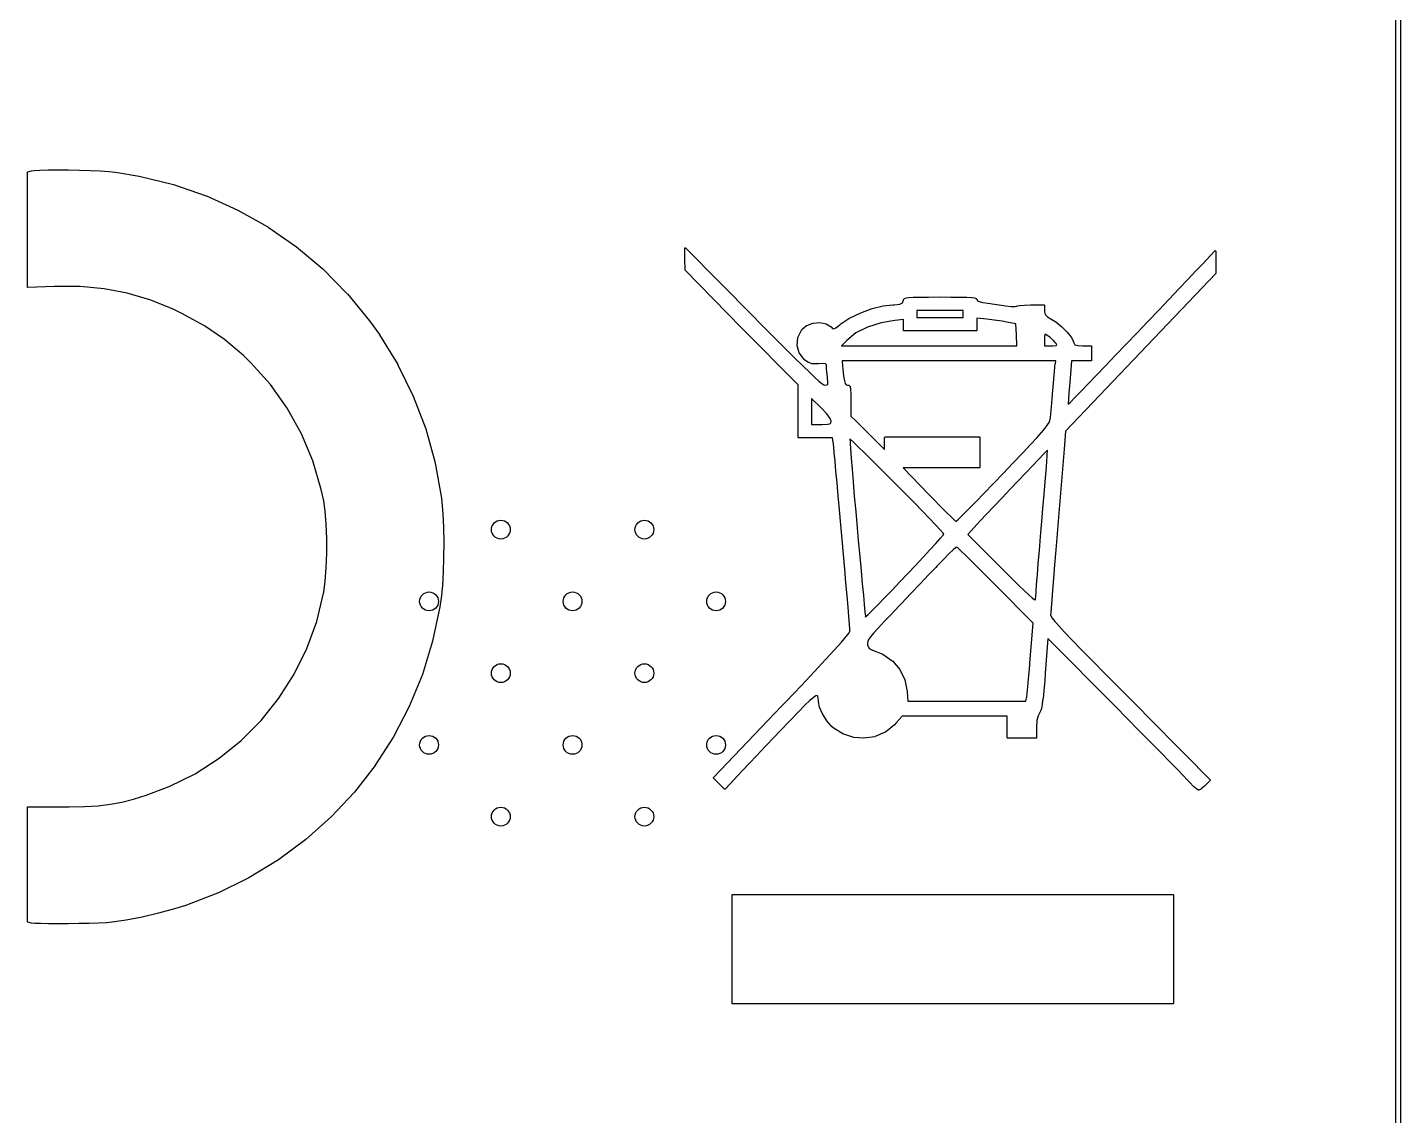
# Model space of a CAD drawing. Extents: x 89 to 178, y -115 to -57.
# Drawn here: x 157.44 to 172.03, y -80.1 to -68.54 of the extents above; entities that cross this region are included whole.
import ezdxf

# ---------------------------------------------------------------- set-up
doc = ezdxf.new("R2010")
doc.units = 0
doc.layers.add('BLACK', color=7, linetype='CONTINUOUS')

msp = doc.modelspace()

# ---------------------------------------------------------------- linework, layer by layer
at = {"layer": 'BLACK', "linetype": 'CONTINUOUS'}
for p, q in [((172.025092, -63.020889), (172.025, -90.275)), ((171.975, -90.3), (171.975091, -63.030772)), ((157.436173, -70.077672), (157.437637, -70.074136)), ((157.436173, -71.296495), (157.436173, -70.077672)), ((157.437637, -70.074136), (157.439879, -70.072842)), ((157.439879, -70.072842), (157.479292, -70.062279)), ((157.479292, -70.062279), (157.479823, -70.062168)), ((157.479823, -70.062168), (157.506767, -70.058008)), ((157.506767, -70.058008), (157.507212, -70.057959)), ((157.507212, -70.057959), (157.56896, -70.054026)), ((157.56896, -70.054026), (157.569149, -70.054018)), ((157.569149, -70.054018), (157.654534, -70.051819)), ((157.654534, -70.051819), (157.654635, -70.051817)), ((157.654635, -70.051817), (157.757179, -70.05125)), ((157.757179, -70.05125), (157.757249, -70.05125)), ((157.757249, -70.05125), (157.870475, -70.052211)), ((157.870475, -70.052211), (157.870535, -70.052212)), ((157.870535, -70.052212), (157.987966, -70.054597)), ((157.987966, -70.054597), (157.988025, -70.054599)), ((157.988025, -70.054599), (158.103185, -70.058305)), ((158.103185, -70.058305), (158.103255, -70.058307)), ((158.103255, -70.058307), (158.209666, -70.06323)), ((158.209666, -70.06323), (158.209765, -70.063236)), ((158.209765, -70.063236), (158.300951, -70.069274)), ((158.300951, -70.069274), (158.301126, -70.069289)), ((158.301126, -70.069289), (158.370609, -70.076337)), ((158.370609, -70.076337), (158.370917, -70.076377)), ((158.370917, -70.076377), (158.623564, -70.117992)), ((158.623564, -70.117992), (158.623938, -70.118069)), ((158.623938, -70.118069), (158.986357, -70.206669)), ((158.986357, -70.206669), (158.986796, -70.206798)), ((158.986796, -70.206798), (159.336585, -70.327054)), ((159.336585, -70.327054), (159.33701, -70.327222)), ((159.33701, -70.327222), (159.672362, -70.478076)), ((159.672362, -70.478076), (159.672772, -70.478283)), ((159.672772, -70.478283), (159.99188, -70.658679)), ((159.99188, -70.658679), (159.992269, -70.658924)), ((159.992269, -70.658924), (160.293327, -70.867805)), ((160.293327, -70.867805), (160.293694, -70.868085)), ((160.293694, -70.868085), (160.574894, -71.104394)), ((164.420921, -70.883646), (164.42236, -70.8801)), ((164.421744, -70.999373), (164.420921, -70.883646)), ((164.42236, -70.8801), (164.425885, -70.87861)), ((164.425885, -70.87861), (164.429431, -70.880049)), ((164.429431, -70.880049), (164.42948, -70.880098)), ((164.42948, -70.880098), (165.149527, -71.609936)), ((164.422567, -71.115102), (164.421744, -70.999373)), ((169.923631, -71.04883), (170.052544, -70.911122)), ((170.052544, -70.911122), (170.056029, -70.909542)), ((170.056029, -70.909542), (170.059611, -70.910889)), ((170.059611, -70.910889), (170.061191, -70.914374)), ((170.061191, -70.914374), (170.061194, -70.914514)), ((170.061194, -70.914514), (170.061781, -71.031827)), ((170.061781, -71.031827), (170.062368, -71.149139)), ((160.574894, -71.104394), (160.575234, -71.104708)), ((160.575234, -71.104708), (160.83477, -71.367388)), ((164.424003, -71.118573), (164.422567, -71.115102)), ((165.024321, -71.728507), (164.424003, -71.118573)), ((170.060991, -71.152609), (169.262909, -71.99193)), ((169.76631, -71.215866), (169.851488, -71.125631)), ((169.851488, -71.125631), (169.923631, -71.04883)), ((170.062368, -71.149139), (170.060991, -71.152609)), ((157.436176, -71.296668), (157.436173, -71.296495)), ((157.437762, -71.300151), (157.436176, -71.296668)), ((157.441346, -71.301492), (157.437762, -71.300151)), ((157.718709, -71.291867), (157.441346, -71.301492)), ((157.996259, -71.292215), (157.718709, -71.291867)), ((158.252922, -71.314499), (157.996259, -71.292215)), ((158.496652, -71.360344), (158.252922, -71.314499)), ((169.566044, -71.427029), (169.670395, -71.317132)), ((169.670395, -71.317132), (169.76631, -71.215866)), ((158.7353, -71.431393), (158.496652, -71.360344)), ((158.976767, -71.529327), (158.7353, -71.431393)), ((160.83477, -71.367388), (160.83508, -71.367732)), ((160.83508, -71.367732), (161.071144, -71.655726)), ((166.643733, -71.485969), (166.703569, -71.480144)), ((166.703569, -71.480144), (166.734411, -71.464814)), ((166.734411, -71.464814), (166.743793, -71.437971)), ((166.743793, -71.437971), (166.744927, -71.429271)), ((166.744927, -71.429271), (166.746034, -71.426728)), ((166.746034, -71.426728), (166.752598, -71.418802)), ((166.752598, -71.418802), (166.754739, -71.417292)), ((166.754739, -71.417292), (166.770681, -71.41149)), ((166.770681, -71.41149), (166.771714, -71.411235)), ((166.771714, -71.411235), (166.801042, -71.407227)), ((166.801042, -71.407227), (166.801447, -71.407188)), ((166.801447, -71.407188), (166.848168, -71.404646)), ((166.848168, -71.404646), (166.848337, -71.40464)), ((166.848337, -71.40464), (166.916456, -71.403231)), ((166.916456, -71.403231), (166.916527, -71.40323)), ((166.916527, -71.40323), (167.010054, -71.402628)), ((167.010054, -71.402628), (167.010081, -71.402628)), ((167.010081, -71.402628), (167.133021, -71.4025)), ((167.133021, -71.4025), (167.133036, -71.4025)), ((167.133036, -71.4025), (167.248229, -71.402725)), ((167.248229, -71.402725), (167.248265, -71.402725)), ((167.248265, -71.402725), (167.346172, -71.403635)), ((167.346172, -71.403635), (167.346254, -71.403637)), ((167.346254, -71.403637), (167.417928, -71.405471)), ((167.417928, -71.405471), (167.418104, -71.405478)), ((167.418104, -71.405478), (167.467305, -71.408475)), ((167.467305, -71.408475), (167.467715, -71.408517)), ((167.467715, -71.408517), (167.498204, -71.412914)), ((167.498204, -71.412914), (167.499301, -71.413202)), ((167.499301, -71.413202), (167.514836, -71.419237)), ((167.514836, -71.419237), (167.517408, -71.421492)), ((167.517408, -71.421492), (167.521592, -71.429112)), ((167.521592, -71.429112), (167.534705, -71.446943)), ((167.534705, -71.446943), (167.572771, -71.458731)), ((167.572771, -71.458731), (167.587698, -71.460845)), ((167.587698, -71.460845), (167.58772, -71.460849)), ((167.58772, -71.460849), (167.639953, -71.468483)), ((167.639953, -71.468483), (167.639966, -71.468485)), ((167.639966, -71.468485), (167.709473, -71.478833)), ((167.709473, -71.478833), (167.709483, -71.478834)), ((167.709483, -71.478834), (167.785477, -71.490295)), ((169.455555, -71.543154), (169.566044, -71.427029)), ((159.076757, -71.57683), (158.976767, -71.529327)), ((159.315483, -71.70786), (159.076757, -71.57683)), ((165.149527, -71.609936), (165.219117, -71.680426)), ((166.079515, -71.687358), (166.175407, -71.625705)), ((166.175407, -71.625705), (166.175938, -71.625408)), ((166.175938, -71.625408), (166.289542, -71.570581)), ((166.289542, -71.570581), (166.290001, -71.570387)), ((166.290001, -71.570387), (166.410739, -71.526336)), ((166.410739, -71.526336), (166.41124, -71.526182)), ((166.41124, -71.526182), (166.528533, -71.496855)), ((166.528533, -71.496855), (166.529233, -71.496732)), ((166.529233, -71.496732), (166.632504, -71.486078)), ((166.632504, -71.486078), (166.632979, -71.486052)), ((166.632979, -71.486052), (166.643733, -71.485969)), ((167.378684, -71.546184), (166.887368, -71.546184)), ((166.887368, -71.546184), (166.887368, -71.619737)), ((166.887368, -71.619737), (167.378684, -71.619737)), ((167.378684, -71.619737), (167.378684, -71.546184)), ((167.629626, -71.637747), (167.522368, -71.626877)), ((167.522368, -71.626877), (167.522368, -71.758421)), ((167.785477, -71.490295), (167.827235, -71.496108)), ((167.827235, -71.496108), (167.888339, -71.502403)), ((167.888339, -71.502403), (167.930843, -71.503899)), ((167.930843, -71.503899), (167.946867, -71.500546)), ((167.946867, -71.500546), (167.948975, -71.498865)), ((167.948975, -71.498865), (167.95105, -71.497883)), ((167.95105, -71.497883), (167.979086, -71.491895)), ((167.979086, -71.491895), (167.979718, -71.491802)), ((167.979718, -71.491802), (168.030152, -71.487634)), ((168.030152, -71.487634), (168.030443, -71.487618)), ((168.030443, -71.487618), (168.095153, -71.486053)), ((168.095153, -71.486053), (168.095274, -71.486052)), ((168.095274, -71.486052), (168.235921, -71.486052)), ((168.235921, -71.486052), (168.239457, -71.487516)), ((168.239457, -71.487516), (168.240921, -71.49105)), ((168.240921, -71.49105), (168.240937, -71.541182)), ((168.240937, -71.541182), (168.240937, -71.545275)), ((168.240937, -71.545275), (168.241567, -71.561752)), ((168.241567, -71.561752), (168.249578, -71.588839)), ((168.249578, -71.588839), (168.272591, -71.612023)), ((168.272591, -71.612023), (168.319537, -71.640883)), ((169.341227, -71.663105), (169.455555, -71.543154)), ((159.530434, -71.855022), (159.315483, -71.70786)), ((161.071144, -71.655726), (161.071351, -71.655998)), ((161.071351, -71.655998), (161.175725, -71.802711)), ((165.623207, -72.336985), (165.024321, -71.728507)), ((165.219117, -71.680426), (165.363519, -71.826301)), ((165.620822, -71.834044), (165.658697, -71.755267)), ((165.658697, -71.755267), (165.659198, -71.754441)), ((165.659198, -71.754441), (165.662863, -71.749536)), ((165.662863, -71.749536), (165.663666, -71.748689)), ((165.663666, -71.748689), (165.714284, -71.706487)), ((165.714284, -71.706487), (165.715717, -71.70565)), ((165.715717, -71.70565), (165.781705, -71.680688)), ((165.781705, -71.680688), (165.783009, -71.680387)), ((165.783009, -71.680387), (165.854142, -71.673747)), ((165.854142, -71.673747), (165.855556, -71.673816)), ((165.855556, -71.673816), (165.921613, -71.686583)), ((165.921613, -71.686583), (165.923404, -71.68731)), ((165.923404, -71.68731), (165.974159, -71.720568)), ((165.974159, -71.720568), (165.974933, -71.721193)), ((165.974933, -71.721193), (165.991137, -71.737203)), ((165.991137, -71.737203), (166.004684, -71.740533)), ((166.004684, -71.740533), (166.026578, -71.728908)), ((166.026578, -71.728908), (166.066711, -71.697399)), ((166.066711, -71.697399), (166.079128, -71.687634)), ((166.079128, -71.687634), (166.079515, -71.687358)), ((166.359895, -71.722749), (166.238555, -71.784277)), ((166.506925, -71.678524), (166.359895, -71.722749)), ((166.653296, -71.654017), (166.506925, -71.678524)), ((166.743684, -71.643228), (166.653296, -71.654017)), ((166.743684, -71.758421), (166.743684, -71.643228)), ((166.745148, -71.761957), (166.743684, -71.758421)), ((166.748684, -71.763421), (166.745148, -71.761957)), ((167.517368, -71.763421), (166.748684, -71.763421)), ((167.520904, -71.761957), (167.517368, -71.763421)), ((167.522368, -71.758421), (167.520904, -71.761957)), ((167.708297, -71.647379), (167.629626, -71.637747)), ((167.792135, -71.660148), (167.708297, -71.647379)), ((167.842263, -71.669254), (167.792135, -71.660148)), ((167.93865, -71.688616), (167.842263, -71.669254)), ((167.943401, -71.805211), (167.93865, -71.688616)), ((168.319537, -71.640883), (168.319613, -71.640931)), ((168.319613, -71.640931), (168.361268, -71.667581)), ((168.361268, -71.667581), (168.361713, -71.667902)), ((168.361713, -71.667902), (168.425129, -71.719069)), ((168.425129, -71.719069), (168.425524, -71.719424)), ((168.425524, -71.719424), (168.482995, -71.776864)), ((168.482995, -71.776864), (168.48339, -71.777308)), ((168.48339, -71.777308), (168.527352, -71.833187)), ((169.225358, -71.784483), (169.341227, -71.663105)), ((159.731905, -72.025671), (159.530434, -71.855022)), ((161.175725, -71.802711), (161.175914, -71.802996)), ((161.175914, -71.802996), (161.371201, -72.12161)), ((165.363519, -71.826301), (165.486971, -71.950333)), ((165.6133, -71.917324), (165.620347, -71.835781)), ((165.613487, -71.919173), (165.6133, -71.917324)), ((165.636491, -71.996906), (165.613487, -71.919173)), ((165.620347, -71.835781), (165.620822, -71.834044)), ((166.140437, -71.864112), (166.085351, -71.920526)), ((166.085351, -71.920526), (167.948098, -71.920526)), ((166.238555, -71.784277), (166.140437, -71.864112)), ((167.948098, -71.920526), (167.943401, -71.805211)), ((168.2431, -71.817524), (168.240921, -71.858815)), ((168.240921, -71.858815), (168.240921, -71.920526)), ((168.240921, -71.920526), (168.311671, -71.920526)), ((168.247709, -71.798086), (168.2431, -71.817524)), ((168.26813, -71.806933), (168.247709, -71.798086)), ((168.303633, -71.832475), (168.26813, -71.806933)), ((168.339427, -71.864147), (168.303633, -71.832475)), ((168.311671, -71.920526), (168.334181, -71.920367)), ((168.334181, -71.920367), (168.365841, -71.917615)), ((168.363927, -71.892447), (168.339427, -71.864147)), ((168.365708, -71.895449), (168.363927, -71.892447)), ((168.371921, -71.911686), (168.365708, -71.895449)), ((168.365841, -71.917615), (168.371921, -71.911686)), ((168.527352, -71.833187), (168.527908, -71.83407)), ((168.527908, -71.83407), (168.550797, -71.880553)), ((168.550797, -71.880553), (168.551083, -71.881268)), ((168.551083, -71.881268), (168.55639, -71.898218)), ((168.55639, -71.898218), (168.566128, -71.909743)), ((168.566128, -71.909743), (168.568578, -71.912643)), ((168.568578, -71.912643), (168.595111, -71.919099)), ((168.595111, -71.919099), (168.647205, -71.920526)), ((168.647205, -71.920526), (168.737237, -71.920526)), ((168.737237, -71.920526), (168.740773, -71.92199)), ((168.740773, -71.92199), (168.742237, -71.925526)), ((168.998205, -72.021901), (169.110254, -71.90488)), ((169.110254, -71.90488), (169.225358, -71.784483)), ((159.810149, -72.101299), (159.731905, -72.025671)), ((165.486971, -71.950333), (165.591066, -72.054046)), ((165.591066, -72.054046), (165.677396, -72.138963)), ((165.637335, -71.998553), (165.636491, -71.996906)), ((165.689613, -72.065901), (165.637335, -71.998553)), ((165.690281, -72.066607), (165.689613, -72.065901)), ((165.696674, -72.072168), (165.690281, -72.066607)), ((169.262909, -71.99193), (168.46604, -72.829975)), ((168.742237, -71.925526), (168.742237, -72.075921)), ((168.89151, -72.133145), (168.998205, -72.021901)), ((160.017252, -72.332886), (159.810149, -72.101299)), ((161.371201, -72.12161), (161.371426, -72.12202)), ((161.371426, -72.12202), (161.535257, -72.455804)), ((165.677396, -72.138963), (165.747575, -72.20663)), ((165.697057, -72.07247), (165.696674, -72.072168)), ((165.734174, -72.098887), (165.697057, -72.07247)), ((165.735597, -72.09959), (165.734174, -72.098887)), ((165.773257, -72.111224), (165.735597, -72.09959)), ((165.747575, -72.20663), (165.803137, -72.258516)), ((165.774654, -72.111446), (165.773257, -72.111224)), ((165.827597, -72.112286), (165.774654, -72.111446)), ((165.827957, -72.112279), (165.827597, -72.112286)), ((165.841111, -72.111538), (165.827957, -72.112279)), ((165.892389, -72.109656), (165.841111, -72.111538)), ((165.916566, -72.113602), (165.892389, -72.109656)), ((165.924175, -72.123955), (165.916566, -72.113602)), ((165.925048, -72.134759), (165.924175, -72.123955)), ((165.927069, -72.170286), (165.925048, -72.134759)), ((165.927083, -72.170469), (165.927069, -72.170286)), ((165.932108, -72.224), (165.927083, -72.170469)), ((168.364066, -72.080921), (166.092435, -72.080921)), ((166.092435, -72.080921), (166.097484, -72.138138)), ((166.097484, -72.138138), (166.100032, -72.166507)), ((166.100032, -72.166507), (166.107979, -72.244013)), ((168.340721, -72.27379), (168.347445, -72.198757)), ((168.347445, -72.198757), (168.347451, -72.198693)), ((168.347451, -72.198693), (168.353186, -72.142745)), ((168.353186, -72.142745), (168.353206, -72.142575)), ((168.353206, -72.142575), (168.357286, -72.11284)), ((168.357286, -72.11284), (168.35735, -72.112479)), ((168.35735, -72.112479), (168.364066, -72.080921)), ((168.529827, -72.080921), (168.510416, -72.3126)), ((168.737237, -72.080921), (168.529827, -72.080921)), ((168.740773, -72.079457), (168.737237, -72.080921)), ((168.742237, -72.075921), (168.740773, -72.079457)), ((168.792479, -72.2362), (168.89151, -72.133145)), ((160.196364, -72.584888), (160.017252, -72.332886)), ((165.623641, -72.614843), (165.623207, -72.336985)), ((165.803137, -72.258516), (165.845679, -72.296155)), ((165.845679, -72.296155), (165.876682, -72.320995)), ((165.876682, -72.320995), (165.897443, -72.334428)), ((165.897443, -72.334428), (165.909269, -72.338242)), ((165.909269, -72.338242), (165.929325, -72.337081)), ((165.929325, -72.337081), (165.938959, -72.329822)), ((165.932117, -72.224093), (165.932108, -72.224)), ((165.935728, -72.256119), (165.932117, -72.224093)), ((165.940912, -72.306474), (165.935728, -72.256119)), ((165.938959, -72.329822), (165.940912, -72.306474)), ((166.107979, -72.244013), (166.115747, -72.294649)), ((166.115747, -72.294649), (166.124509, -72.32326)), ((166.124509, -72.32326), (166.134689, -72.335253)), ((166.134689, -72.335253), (166.149056, -72.338373)), ((166.149056, -72.338373), (166.163468, -72.340745)), ((166.163468, -72.340745), (166.166478, -72.342455)), ((166.166478, -72.342455), (166.176111, -72.353874)), ((166.176111, -72.353874), (166.177189, -72.356104)), ((166.177189, -72.356104), (166.182572, -72.382651)), ((168.331222, -72.393033), (168.333662, -72.360847)), ((168.333662, -72.360847), (168.333664, -72.360821)), ((168.333664, -72.360821), (168.340717, -72.273832)), ((168.340717, -72.273832), (168.340721, -72.27379)), ((168.507758, -72.344893), (168.501571, -72.425671)), ((168.510415, -72.312599), (168.507758, -72.344893)), ((168.510416, -72.3126), (168.510415, -72.312599)), ((168.62658, -72.408163), (168.703402, -72.328675)), ((168.703402, -72.328675), (168.792479, -72.2362)), ((161.535257, -72.455804), (161.535444, -72.456234)), ((161.535444, -72.456234), (161.66748, -72.804351)), ((165.867798, -72.580725), (165.767763, -72.481579)), ((165.767763, -72.481579), (165.767763, -72.756052)), ((166.182572, -72.382651), (166.182666, -72.3834)), ((166.182666, -72.3834), (166.185009, -72.431169)), ((166.185009, -72.431169), (166.185015, -72.43138)), ((166.185015, -72.43138), (166.185526, -72.506468)), ((166.185526, -72.506468), (166.185526, -72.667639)), ((168.316763, -72.571245), (168.324026, -72.485439)), ((168.324026, -72.485439), (168.331222, -72.393033)), ((168.497199, -72.491427), (168.495032, -72.535851)), ((168.501572, -72.425672), (168.497199, -72.491427)), ((168.501571, -72.425671), (168.501572, -72.425672)), ((168.518901, -72.518572), (168.564318, -72.472257)), ((168.564318, -72.472257), (168.62658, -72.408163)), ((160.346658, -72.855683), (160.196364, -72.584888)), ((165.624079, -72.894745), (165.623641, -72.614843)), ((165.928795, -72.645881), (165.867798, -72.580725)), ((165.964832, -72.695189), (165.928795, -72.645881)), ((168.304953, -72.690548), (168.310157, -72.642378)), ((168.310157, -72.642378), (168.316763, -72.571245)), ((168.495032, -72.535851), (168.495176, -72.54217)), ((168.495176, -72.54217), (168.518901, -72.518572)), ((165.767763, -72.756052), (165.871378, -72.756052)), ((165.871378, -72.756052), (165.880982, -72.756044)), ((165.880982, -72.756044), (165.935136, -72.754888)), ((165.935136, -72.754888), (165.962969, -72.750219)), ((165.962969, -72.750219), (165.972822, -72.741063)), ((165.974897, -72.723543), (165.964832, -72.695189)), ((165.972822, -72.741063), (165.974897, -72.723543)), ((166.185526, -72.667639), (166.237478, -72.71943)), ((166.237478, -72.71943), (166.367872, -72.849419)), ((168.210598, -72.841025), (168.247874, -72.796696)), ((168.247874, -72.796696), (168.27375, -72.762669)), ((168.27375, -72.762669), (168.29028, -72.736628)), ((168.29028, -72.736628), (168.299555, -72.71629)), ((168.299555, -72.71629), (168.303818, -72.699011)), ((168.303818, -72.699011), (168.304953, -72.690548)), ((160.467238, -73.143577), (160.346658, -72.855683)), ((161.66748, -72.804351), (161.667624, -72.804793)), ((161.667624, -72.804793), (161.767525, -73.166403)), ((165.625543, -72.898273), (165.624079, -72.894745)), ((165.629079, -72.899737), (165.625543, -72.898273)), ((165.990282, -72.899737), (165.629079, -72.899737)), ((165.99912, -72.966368), (165.990282, -72.899737)), ((166.173599, -72.910489), (166.173576, -72.911466)), ((166.173576, -72.911466), (166.175762, -72.952318)), ((166.178811, -72.914258), (166.173599, -72.910489)), ((166.212024, -72.944565), (166.178811, -72.914258)), ((166.262834, -72.993134), (166.212024, -72.944565)), ((166.367872, -72.849419), (166.543158, -73.024161)), ((166.543158, -72.894737), (166.544622, -72.891201)), ((166.543158, -73.024161), (166.543158, -72.894737)), ((166.544622, -72.891201), (166.548158, -72.889737)), ((166.548158, -72.889737), (167.55079, -72.889737)), ((167.55079, -72.889737), (167.554326, -72.891201)), ((167.554326, -72.891201), (167.55579, -72.894737)), ((167.55579, -72.894737), (167.55579, -73.212237)), ((168.093851, -72.96975), (168.159953, -72.897908)), ((168.159953, -72.897908), (168.210598, -72.841025)), ((168.46604, -72.829975), (168.450233, -73.019522)), ((166.00268, -72.998675), (165.99912, -72.966368)), ((166.008684, -73.059557), (166.00268, -72.998675)), ((166.008684, -73.059558), (166.008684, -73.059557)), ((166.01682, -73.145458), (166.008684, -73.059558)), ((166.175762, -72.952318), (166.180599, -73.021386)), ((166.180599, -73.021386), (166.187831, -73.115467)), ((166.262834, -72.993135), (166.262834, -72.993134)), ((166.328191, -73.056902), (166.262834, -72.993135)), ((166.405078, -73.132823), (166.328191, -73.056902)), ((167.90732, -73.167515), (168.010345, -73.058807)), ((168.010345, -73.058807), (168.093851, -72.96975)), ((168.233173, -73.073807), (168.181966, -73.126685)), ((168.268201, -73.038156), (168.233173, -73.073807)), ((168.266306, -73.154978), (168.271984, -73.081758)), ((168.275484, -73.031137), (168.268201, -73.038156)), ((168.271984, -73.081758), (168.275305, -73.035332)), ((168.275305, -73.035332), (168.275484, -73.031137)), ((168.450233, -73.019522), (168.386402, -73.784944)), ((160.557231, -73.446957), (160.467238, -73.143577)), ((161.767525, -73.166403), (161.767627, -73.166847)), ((161.767627, -73.166847), (161.835053, -73.541113)), ((166.01682, -73.145459), (166.01682, -73.145458)), ((166.026759, -73.252687), (166.01682, -73.145459)), ((166.187831, -73.115467), (166.187832, -73.115467)), ((166.187832, -73.115467), (166.197224, -73.231636)), ((166.197224, -73.231636), (166.208529, -73.366872)), ((166.490596, -73.217967), (166.405078, -73.132823)), ((166.581805, -73.309366), (166.490596, -73.217967)), ((167.55079, -73.217237), (166.740618, -73.217237)), ((166.740618, -73.217237), (167.011178, -73.497012)), ((167.554326, -73.215773), (167.55079, -73.217237)), ((167.55579, -73.212237), (167.554326, -73.215773)), ((167.802222, -73.277816), (167.90732, -73.167515)), ((168.117622, -73.193604), (168.043281, -73.271273)), ((168.117623, -73.193605), (168.117622, -73.193604)), ((168.181967, -73.126686), (168.117623, -73.193605)), ((168.181966, -73.126685), (168.181967, -73.126686)), ((168.258543, -73.251619), (168.266306, -73.154978)), ((166.038177, -73.377583), (166.026759, -73.252686)), ((166.026759, -73.252686), (166.026759, -73.252687)), ((166.038177, -73.377584), (166.038177, -73.377583)), ((166.050756, -73.516534), (166.038177, -73.377584)), ((166.208529, -73.366872), (166.221504, -73.518191)), ((166.581805, -73.309367), (166.581805, -73.309366)), ((166.675798, -73.404081), (166.581805, -73.309367)), ((167.697651, -73.386982), (167.802222, -73.277816)), ((167.962008, -73.356482), (167.876893, -73.445987)), ((168.043282, -73.271274), (167.962007, -73.356481)), ((167.962007, -73.356481), (167.962008, -73.356482)), ((168.043281, -73.271273), (168.043282, -73.271274)), ((168.237828, -73.501999), (168.24896, -73.36839)), ((168.24896, -73.36839), (168.258543, -73.251619)), ((160.583842, -73.569153), (160.557231, -73.446957)), ((166.064173, -73.665888), (166.050756, -73.516534)), ((166.221504, -73.518191), (166.235909, -73.682609)), ((166.675798, -73.404082), (166.675798, -73.404081)), ((166.769634, -73.499143), (166.675798, -73.404082)), ((166.769634, -73.499144), (166.769634, -73.499143)), ((166.860399, -73.591606), (166.769634, -73.499144)), ((167.011178, -73.497012), (167.06456, -73.552054)), ((167.511859, -73.578607), (167.600067, -73.488051)), ((167.600067, -73.488051), (167.697651, -73.386982)), ((167.876892, -73.445986), (167.791039, -73.536535)), ((167.876893, -73.445987), (167.876892, -73.445986)), ((168.225413, -73.649138), (168.237828, -73.501999)), ((160.599882, -73.680117), (160.583842, -73.569153)), ((161.835053, -73.541113), (161.835097, -73.541412)), ((161.835097, -73.541412), (161.84013, -73.583941)), ((161.84013, -73.583941), (161.84015, -73.584136)), ((161.84015, -73.584136), (161.84991, -73.707998)), ((166.078105, -73.822012), (166.064173, -73.665888)), ((166.945129, -73.678475), (166.860399, -73.591605)), ((166.860399, -73.591605), (166.860399, -73.591606)), ((167.06456, -73.552054), (167.138375, -73.627608)), ((167.138375, -73.627608), (167.138376, -73.627608)), ((167.138376, -73.627608), (167.202463, -73.692545)), ((167.373362, -73.718278), (167.435477, -73.656172)), ((167.435477, -73.656172), (167.511859, -73.578607)), ((167.707522, -73.62491), (167.629425, -73.707875)), ((167.79104, -73.536536), (167.707521, -73.624909)), ((167.707521, -73.624909), (167.707522, -73.62491)), ((167.791039, -73.536535), (167.79104, -73.536536)), ((168.213498, -73.788846), (168.225413, -73.649138)), ((160.610603, -73.81623), (160.599882, -73.680117)), ((160.616, -73.967952), (160.610603, -73.81623)), ((161.84991, -73.707998), (161.84992, -73.708176)), ((161.84992, -73.708176), (161.856186, -73.853619)), ((166.235909, -73.682609), (166.2515, -73.857146)), ((166.945129, -73.678476), (166.945129, -73.678475)), ((167.02095, -73.756849), (166.945129, -73.678476)), ((167.084889, -73.82372), (167.02095, -73.756848)), ((167.02095, -73.756848), (167.02095, -73.756849)), ((167.202463, -73.692545), (167.253446, -73.743474)), ((167.253446, -73.743474), (167.287953, -73.777009)), ((167.287953, -73.777009), (167.299833, -73.787357)), ((167.299833, -73.787357), (167.301948, -73.78602)), ((167.301948, -73.78602), (167.327924, -73.762487)), ((167.327924, -73.762487), (167.373362, -73.718278)), ((167.559858, -73.782171), (167.426525, -73.925064)), ((167.629425, -73.707875), (167.559857, -73.78217)), ((167.559857, -73.78217), (167.559858, -73.782171)), ((168.200002, -73.947363), (168.213498, -73.788847)), ((168.213498, -73.788847), (168.213498, -73.788846)), ((168.386402, -73.784944), (168.375121, -73.920701)), ((161.856186, -73.853619), (161.85619, -73.853746)), ((161.85619, -73.853746), (161.858964, -74.011362)), ((166.092231, -73.981268), (166.078105, -73.822012)), ((166.2515, -73.857146), (166.251501, -73.857146)), ((166.251501, -73.857146), (166.26369, -73.991755)), ((167.133974, -73.876085), (167.084889, -73.82372)), ((167.165249, -73.910946), (167.133974, -73.876085)), ((167.134259, -73.969837), (167.165, -73.934429)), ((167.165, -73.934429), (167.173747, -73.922451)), ((167.173747, -73.922451), (167.165249, -73.910946)), ((167.426525, -73.925064), (167.789502, -74.287759)), ((168.187431, -74.097002), (168.200002, -73.947368)), ((168.200002, -73.947368), (168.200002, -73.947363)), ((168.375121, -73.920701), (168.361123, -74.090565)), ((160.616076, -74.125705), (160.616, -73.967952)), ((161.858965, -74.011472), (161.858246, -74.171855)), ((161.858964, -74.011362), (161.858965, -74.011472)), ((166.092231, -73.981269), (166.092231, -73.981268)), ((166.106231, -74.140029), (166.092231, -73.981269)), ((166.26369, -73.991755), (166.263689, -73.991755)), ((166.263689, -73.991755), (166.278954, -74.158684)), ((166.953457, -74.166653), (167.025332, -74.089289)), ((167.025332, -74.089289), (167.086666, -74.022557)), ((167.086666, -74.022557), (167.134259, -73.969837)), ((167.271151, -74.089388), (167.225208, -74.133276)), ((167.30132, -74.063424), (167.271151, -74.089388)), ((167.308245, -74.059523), (167.30132, -74.063424)), ((167.320795, -74.069444), (167.308245, -74.059523)), ((167.356476, -74.102538), (167.320795, -74.069444)), ((167.410018, -74.154142), (167.356476, -74.102538)), ((168.176072, -74.234189), (168.18743, -74.097008)), ((168.18743, -74.097008), (168.187431, -74.097002)), ((168.361123, -74.090565), (168.348203, -74.248906)), ((160.610842, -74.279914), (160.616076, -74.125705)), ((161.858244, -74.17197), (161.854032, -74.325714)), ((161.858246, -74.171855), (161.858244, -74.17197)), ((166.119782, -74.294648), (166.106231, -74.140029)), ((166.278954, -74.158684), (166.278955, -74.158684)), ((166.278955, -74.158684), (166.293247, -74.313151)), ((166.790339, -74.340328), (166.874088, -74.251429)), ((166.874088, -74.251429), (166.953457, -74.166653)), ((167.167857, -74.190922), (167.103215, -74.258371)), ((167.225208, -74.133276), (167.167857, -74.190922)), ((167.478436, -74.221342), (167.410018, -74.154142)), ((167.558921, -74.301382), (167.478436, -74.221342)), ((168.166214, -74.355354), (168.176071, -74.234197)), ((168.176071, -74.234197), (168.176072, -74.234189)), ((168.348204, -74.248907), (168.336611, -74.39263)), ((168.348203, -74.248906), (168.348204, -74.248907)), ((160.600312, -74.420994), (160.610842, -74.279914)), ((161.854026, -74.325856), (161.846321, -74.463552)), ((161.854032, -74.325714), (161.854026, -74.325856)), ((166.132563, -74.441491), (166.119782, -74.294648)), ((166.293247, -74.313151), (166.306282, -74.452175)), ((166.7053, -74.430087), (166.790339, -74.340328)), ((167.010737, -74.356278), (166.920614, -74.451416)), ((167.010741, -74.356273), (167.010737, -74.356278)), ((167.086372, -74.276238), (167.010741, -74.356273)), ((167.086376, -74.276234), (167.086372, -74.276238)), ((167.103215, -74.258371), (167.086376, -74.276234)), ((167.64863, -74.391474), (167.558921, -74.301382)), ((167.64863, -74.391475), (167.64863, -74.391474)), ((167.721969, -74.465705), (167.64863, -74.391475)), ((167.789502, -74.287759), (167.879088, -74.377127)), ((167.879088, -74.377127), (167.963532, -74.460768)), ((168.158146, -74.456924), (168.166214, -74.355363)), ((168.166214, -74.355363), (168.166214, -74.355354)), ((168.336611, -74.39263), (168.326591, -74.518598)), ((160.50905, -74.850653), (160.582906, -74.548203)), ((160.582906, -74.548203), (160.584498, -74.539461)), ((160.584498, -74.539461), (160.600312, -74.420994)), ((161.846304, -74.463769), (161.835107, -74.576013)), ((161.846321, -74.463552), (161.846304, -74.463769)), ((166.144251, -74.576917), (166.132563, -74.441491)), ((166.306282, -74.452175), (166.317776, -74.572779)), ((166.543805, -74.599033), (166.622088, -74.517415)), ((166.622088, -74.517415), (166.7053, -74.430087)), ((166.920611, -74.451419), (166.822782, -74.554509)), ((166.920614, -74.451416), (166.920611, -74.451419)), ((167.721969, -74.465706), (167.721969, -74.465705)), ((168.120246, -74.87016), (167.721969, -74.465706)), ((167.963532, -74.460768), (168.028851, -74.524383)), ((168.028851, -74.524383), (168.077565, -74.570161)), ((168.148527, -74.587013), (168.152152, -74.535362)), ((168.152152, -74.535362), (168.152155, -74.535331)), ((168.152155, -74.535331), (168.158145, -74.456939)), ((168.158145, -74.456939), (168.158146, -74.456924)), ((168.326592, -74.518599), (168.318392, -74.623714)), ((168.326591, -74.518598), (168.326592, -74.518599)), ((161.817523, -74.694174), (161.740542, -75.060528)), ((161.817576, -74.693882), (161.817523, -74.694174)), ((161.835078, -74.576253), (161.817576, -74.693882)), ((161.835107, -74.576013), (161.835078, -74.576253)), ((166.144251, -74.576918), (166.144251, -74.576917)), ((166.154526, -74.697305), (166.144251, -74.576918)), ((166.317776, -74.572779), (166.327444, -74.671987)), ((166.327444, -74.671987), (166.327445, -74.671987)), ((166.327445, -74.671987), (166.335001, -74.746808)), ((166.414375, -74.7321), (166.473506, -74.671715)), ((166.473506, -74.671715), (166.543805, -74.599033)), ((166.724026, -74.658404), (166.631141, -74.755941)), ((166.724029, -74.658401), (166.724026, -74.658404)), ((166.822779, -74.554512), (166.724029, -74.658401)), ((166.822782, -74.554509), (166.822779, -74.554512)), ((168.077565, -74.570161), (168.111858, -74.599983)), ((168.111858, -74.599983), (168.133791, -74.615737)), ((168.133791, -74.615737), (168.143766, -74.619229)), ((168.143766, -74.619229), (168.146232, -74.617264)), ((168.146232, -74.617264), (168.147524, -74.606989)), ((168.147524, -74.606989), (168.148521, -74.587113)), ((168.148521, -74.587113), (168.148527, -74.587013)), ((168.318393, -74.623715), (168.312261, -74.704852)), ((168.318392, -74.623714), (168.318393, -74.623715)), ((166.163065, -74.79899), (166.154526, -74.697304)), ((166.154526, -74.697304), (166.154526, -74.697305)), ((166.163065, -74.798991), (166.163065, -74.79899)), ((166.169546, -74.878349), (166.163065, -74.798991)), ((166.335001, -74.746808), (166.34016, -74.794258)), ((166.34016, -74.794258), (166.341466, -74.803282)), ((166.341466, -74.803282), (166.342064, -74.80286)), ((166.342064, -74.80286), (166.369434, -74.776994)), ((166.369434, -74.776994), (166.414375, -74.7321)), ((166.625558, -74.761795), (166.539233, -74.852631)), ((166.625559, -74.761796), (166.625558, -74.761795)), ((166.631139, -74.755943), (166.625559, -74.761796)), ((166.631141, -74.755941), (166.631139, -74.755943)), ((168.308444, -74.758938), (168.307238, -74.781868)), ((168.307238, -74.781868), (168.310106, -74.791333)), ((168.312262, -74.704853), (168.308444, -74.758938)), ((168.310106, -74.791333), (168.324514, -74.814176)), ((168.312261, -74.704852), (168.312262, -74.704853)), ((168.324514, -74.814176), (168.352549, -74.849499)), ((160.404115, -75.139078), (160.50905, -74.850653)), ((166.135162, -75.010779), (166.16559, -74.971728)), ((166.16559, -74.971728), (166.174972, -74.954213)), ((166.169546, -74.87835), (166.169546, -74.878349)), ((166.173647, -74.931734), (166.169546, -74.87835)), ((166.174972, -74.954213), (166.173647, -74.931734)), ((166.425432, -74.976056), (166.392839, -75.015215)), ((166.473354, -74.922979), (166.425432, -74.976056)), ((166.539234, -74.852632), (166.473354, -74.922979)), ((166.539233, -74.852631), (166.539234, -74.852632)), ((168.090759, -75.247191), (168.120246, -74.87016)), ((168.352549, -74.849499), (168.366118, -74.864982)), ((168.366118, -74.864982), (168.395557, -74.898577)), ((168.395557, -74.898577), (168.455061, -74.963023)), ((168.455061, -74.963023), (168.532442, -75.044321)), ((161.740429, -75.060967), (161.632049, -75.414097)), ((161.740542, -75.060528), (161.740429, -75.060967)), ((166.010508, -75.152525), (166.083549, -75.07097)), ((166.083549, -75.07097), (166.135162, -75.010779)), ((166.363456, -75.064367), (166.360992, -75.081029)), ((166.360992, -75.081029), (166.363045, -75.097787)), ((166.363045, -75.097787), (166.363277, -75.098922)), ((166.363277, -75.098922), (166.380384, -75.138598)), ((166.373073, -75.043605), (166.363456, -75.064367)), ((166.392839, -75.015215), (166.373073, -75.043605)), ((168.27897, -75.030042), (168.250454, -75.398403)), ((168.992099, -75.752448), (168.27897, -75.030042)), ((168.532442, -75.044321), (168.629221, -75.14411)), ((160.26978, -75.411643), (160.404115, -75.139078)), ((165.798674, -75.381309), (165.915716, -75.255788)), ((165.915716, -75.255788), (166.010508, -75.152525)), ((166.380384, -75.138598), (166.414505, -75.157058)), ((166.414505, -75.157058), (166.524989, -75.1984)), ((166.524989, -75.1984), (166.526103, -75.198986)), ((166.526103, -75.198986), (166.624829, -75.268059)), ((166.624829, -75.268059), (166.625773, -75.268918)), ((166.625773, -75.268918), (166.703421, -75.360286)), ((168.081815, -75.358353), (168.090759, -75.247191)), ((168.629221, -75.14411), (168.746896, -75.264004)), ((168.746896, -75.264004), (168.746897, -75.264004)), ((168.746897, -75.264004), (168.887004, -75.405658)), ((160.107747, -75.666412), (160.26978, -75.411643)), ((161.631896, -75.414524), (161.493427, -75.752846)), ((161.632049, -75.414097), (161.631896, -75.414524)), ((165.658994, -75.529511), (165.798674, -75.381309)), ((166.703421, -75.360286), (166.704109, -75.361341)), ((166.704109, -75.361341), (166.757326, -75.471012)), ((168.073162, -75.460002), (168.081815, -75.358353)), ((168.250453, -75.398411), (168.244052, -75.479366)), ((168.250454, -75.398403), (168.250453, -75.398411)), ((168.887004, -75.405658), (168.979178, -75.498615)), ((165.496297, -75.700813), (165.658994, -75.529511)), ((166.757326, -75.471012), (166.757726, -75.47219)), ((166.757726, -75.47219), (166.783156, -75.596168)), ((168.058698, -75.613496), (168.065295, -75.546812)), ((168.065295, -75.546812), (168.073162, -75.460002)), ((168.24405, -75.4794), (168.234703, -75.588221)), ((168.244052, -75.479366), (168.24405, -75.4794)), ((168.979178, -75.498615), (168.979179, -75.498616)), ((168.979179, -75.498616), (169.10767, -75.628275)), ((159.919713, -75.901449), (160.107747, -75.666412)), ((165.450561, -75.748786), (165.496297, -75.700813)), ((165.749183, -75.690315), (165.696588, -75.74087)), ((165.787476, -75.657568), (165.749183, -75.690315)), ((165.81314, -75.641215), (165.787476, -75.657568)), ((165.826808, -75.639012), (165.81314, -75.641215)), ((165.83383, -75.646068), (165.826808, -75.639012)), ((165.838132, -75.665174), (165.83383, -75.646068)), ((165.839902, -75.694952), (165.838132, -75.665174)), ((165.840143, -75.703148), (165.839902, -75.694952)), ((165.840258, -75.704076), (165.840143, -75.703148)), ((165.852775, -75.760983), (165.840258, -75.704076)), ((166.783156, -75.596168), (166.783242, -75.596773)), ((166.783242, -75.596773), (166.791296, -75.697105)), ((166.791296, -75.697105), (168.044517, -75.697105)), ((168.044517, -75.697105), (168.052375, -75.66352)), ((168.052375, -75.66352), (168.053883, -75.65458)), ((168.053883, -75.65458), (168.058698, -75.613496)), ((168.226245, -75.670885), (168.218106, -75.731243)), ((168.226264, -75.670726), (168.226245, -75.670885)), ((168.234695, -75.588302), (168.226264, -75.670726)), ((168.234703, -75.588221), (168.234695, -75.588302)), ((169.10767, -75.628275), (169.107672, -75.628277)), ((169.107672, -75.628277), (169.235712, -75.757561)), ((161.493237, -75.753257), (161.32599, -76.075188)), ((161.493427, -75.752846), (161.493237, -75.753257)), ((164.725187, -76.509115), (165.450561, -75.748786)), ((165.627629, -75.810754), (165.540035, -75.901666)), ((165.696588, -75.74087), (165.627629, -75.810754)), ((165.853096, -75.761955), (165.852775, -75.760983)), ((165.883935, -75.830739), (165.853096, -75.761955)), ((165.88424, -75.831316), (165.883935, -75.830739)), ((165.927246, -75.901098), (165.88424, -75.831316)), ((166.730092, -75.8575), (166.666628, -75.929599)), ((167.846579, -75.8575), (166.730092, -75.8575)), ((167.846579, -76.086447), (167.846579, -75.8575)), ((168.173526, -75.852572), (168.161112, -75.903266)), ((168.188623, -75.82498), (168.173526, -75.852572)), ((168.188625, -75.824977), (168.188623, -75.82498)), ((168.199638, -75.804821), (168.188625, -75.824977)), ((168.200008, -75.803959), (168.199638, -75.804821)), ((168.209437, -75.774735), (168.200008, -75.803959)), ((168.209583, -75.774175), (168.209437, -75.774735)), ((168.218055, -75.73155), (168.209583, -75.774175)), ((168.218106, -75.731243), (168.218055, -75.73155)), ((168.992099, -75.752449), (168.992099, -75.752448)), ((169.12243, -75.884574), (168.992099, -75.752449)), ((169.235712, -75.757561), (169.235713, -75.757562)), ((169.235713, -75.757562), (169.359454, -75.88258)), ((159.707389, -76.114804), (159.919713, -75.901449)), ((165.540035, -75.901666), (165.431684, -76.015143)), ((165.927633, -75.901641), (165.927246, -75.901098)), ((165.97665, -75.961544), (165.927633, -75.901641)), ((165.977089, -75.962015), (165.97665, -75.961544)), ((165.996703, -75.980519), (165.977089, -75.962015)), ((165.997429, -75.981087), (165.996703, -75.980519)), ((166.098065, -76.045833), (165.997429, -75.981087)), ((166.648238, -75.949412), (166.551959, -76.026613)), ((166.648781, -75.948905), (166.648238, -75.949412)), ((166.666546, -75.929689), (166.648781, -75.948905)), ((166.666628, -75.929599), (166.666546, -75.929689)), ((168.161112, -75.903266), (168.157368, -75.977286)), ((168.157368, -75.977286), (168.157368, -76.086447)), ((169.12243, -75.884575), (169.12243, -75.884574)), ((169.247543, -76.011601), (169.12243, -75.884575)), ((169.359454, -75.88258), (169.359455, -75.882581)), ((169.359455, -75.882581), (169.475047, -75.999443)), ((169.475047, -75.999443), (169.475048, -75.999444)), ((169.475048, -75.999444), (169.578641, -76.104259)), ((159.472463, -76.304546), (159.707389, -76.114804)), ((161.325763, -76.07558), (161.13105, -76.379535)), ((161.32599, -76.075188), (161.325763, -76.07558)), ((165.373965, -76.075726), (165.277478, -76.177164)), ((165.431685, -76.015144), (165.373964, -76.075725)), ((165.373964, -76.075725), (165.373965, -76.075726)), ((165.431684, -76.015143), (165.431685, -76.015144)), ((166.099298, -76.046406), (166.098065, -76.045833)), ((166.216855, -76.082632), (166.099298, -76.046406)), ((166.217915, -76.082837), (166.216855, -76.082632)), ((166.32185, -76.09143), (166.217915, -76.082837)), ((166.322944, -76.0914), (166.32185, -76.09143)), ((166.440731, -76.075192), (166.322944, -76.0914)), ((166.442051, -76.074821), (166.440731, -76.075192)), ((166.550833, -76.027294), (166.442051, -76.074821)), ((166.551959, -76.026613), (166.550833, -76.027294)), ((167.848043, -76.089983), (167.846579, -76.086447)), ((167.851579, -76.091447), (167.848043, -76.089983)), ((168.152368, -76.091447), (167.851579, -76.091447)), ((168.155904, -76.089983), (168.152368, -76.091447)), ((168.157368, -76.086447), (168.155904, -76.089983)), ((169.247543, -76.011602), (169.247543, -76.011601)), ((169.365153, -76.131197), (169.247543, -76.011602)), ((169.365153, -76.131198), (169.365153, -76.131197)), ((169.472973, -76.241026), (169.365153, -76.131198)), ((169.578641, -76.104259), (169.578643, -76.104261)), ((169.578643, -76.104261), (169.666389, -76.193139)), ((165.186198, -76.273327), (165.103693, -76.360445)), ((165.277477, -76.177163), (165.186197, -76.273326)), ((165.186197, -76.273326), (165.186198, -76.273327)), ((165.277478, -76.177164), (165.277477, -76.177163)), ((169.472973, -76.241027), (169.472973, -76.241026)), ((169.568723, -76.338762), (169.472973, -76.241027)), ((169.666389, -76.193139), (169.666392, -76.193142)), ((169.666392, -76.193142), (169.734442, -76.262192)), ((169.734442, -76.262192), (169.734445, -76.262195)), ((169.734445, -76.262195), (170.001181, -76.53325)), ((159.216646, -76.468729), (159.472463, -76.304546)), ((161.130789, -76.379905), (160.909919, -76.664302)), ((161.13105, -76.379535), (161.130789, -76.379905)), ((165.033541, -76.434744), (164.979345, -76.492408)), ((165.103694, -76.360446), (165.033541, -76.434744)), ((165.103693, -76.360445), (165.103694, -76.360446)), ((169.650099, -76.422052), (169.568723, -76.338761)), ((169.568723, -76.338761), (169.568723, -76.338762)), ((169.650099, -76.422053), (169.650099, -76.422052)), ((169.714839, -76.488591), (169.650099, -76.422053)), ((158.941631, -76.605413), (159.216646, -76.468729)), ((164.723805, -76.512573), (164.725187, -76.509115)), ((164.725274, -76.516106), (164.723805, -76.512573)), ((164.783918, -76.574592), (164.725274, -76.516106)), ((164.842561, -76.633079), (164.783918, -76.574592)), ((164.944635, -76.529716), (164.849773, -76.632923)), ((164.979346, -76.492409), (164.944635, -76.529716)), ((164.979345, -76.492408), (164.979346, -76.492409)), ((169.760633, -76.536015), (169.714839, -76.48859)), ((169.714839, -76.48859), (169.714839, -76.488591)), ((169.785159, -76.561955), (169.760633, -76.536015)), ((169.785223, -76.562022), (169.785159, -76.561955)), ((169.825576, -76.603151), (169.785223, -76.562022)), ((169.952699, -76.590867), (169.941273, -76.60226)), ((169.952779, -76.590785), (169.952699, -76.590867)), ((170.001227, -76.540216), (169.952779, -76.590785)), ((170.001181, -76.53325), (170.002617, -76.536797)), ((170.002617, -76.536797), (170.001227, -76.540216)), ((158.562748, -76.738636), (158.699059, -76.696895)), ((158.699059, -76.696895), (158.941631, -76.605413)), ((160.909625, -76.664647), (160.663909, -76.927901)), ((160.909919, -76.664302), (160.909625, -76.664647)), ((164.842708, -76.63322), (164.842561, -76.633079)), ((164.846302, -76.634535), (164.842708, -76.63322)), ((164.849773, -76.632923), (164.846302, -76.634535)), ((169.825902, -76.603455), (169.825576, -76.603151)), ((169.859562, -76.632141), (169.825902, -76.603455)), ((169.86047, -76.632756), (169.859562, -76.632141)), ((169.878575, -76.642316), (169.86047, -76.632756)), ((169.879269, -76.642618), (169.878575, -76.642316)), ((169.883089, -76.642395), (169.879269, -76.642618)), ((169.906214, -76.631197), (169.883089, -76.642395)), ((169.907228, -76.630544), (169.906214, -76.631197)), ((169.940936, -76.602566), (169.907228, -76.630544)), ((169.941273, -76.60226), (169.940936, -76.602566)), ((157.436173, -76.82564), (157.437637, -76.822104)), ((157.436173, -78.039844), (157.436173, -76.82564)), ((157.437637, -76.822104), (157.441173, -76.82064)), ((157.441173, -76.82064), (157.441179, -76.82064)), ((157.441179, -76.82064), (157.804646, -76.82106)), ((157.804646, -76.82106), (157.877608, -76.820859)), ((157.877608, -76.820859), (158.043648, -76.817325)), ((158.043648, -76.817325), (158.186633, -76.808514)), ((158.186633, -76.808514), (158.315072, -76.793254)), ((158.315072, -76.793254), (158.437581, -76.770361)), ((158.437581, -76.770361), (158.562748, -76.738636)), ((160.663585, -76.928218), (160.394334, -77.168746)), ((160.663909, -76.927901), (160.663585, -76.928218)), ((160.393982, -77.169033), (160.102507, -77.385252)), ((160.394334, -77.168746), (160.393982, -77.169033)), ((160.102129, -77.385506), (159.78974, -77.575832)), ((160.102507, -77.385252), (160.102129, -77.385506)), ((159.789341, -77.576051), (159.457349, -77.7389)), ((159.78974, -77.575832), (159.789341, -77.576051)), ((159.456931, -77.739082), (159.106646, -77.872871)), ((159.457349, -77.7389), (159.456931, -77.739082)), ((164.922237, -77.7575), (164.923701, -77.753964)), ((164.922237, -78.910526), (164.922237, -77.7575)), ((164.923701, -77.753964), (164.927237, -77.7525)), ((164.927237, -77.7525), (169.606184, -77.7525)), ((169.606184, -77.7525), (169.60972, -77.753964)), ((169.60972, -77.753964), (169.611184, -77.7575)), ((169.611184, -77.7575), (169.611184, -78.910526)), ((159.106342, -77.872976), (158.998978, -77.906252)), ((159.106646, -77.872871), (159.106342, -77.872976)), ((157.436843, -78.042344), (157.436173, -78.039844)), ((157.439879, -78.044674), (157.436843, -78.042344)), ((157.479292, -78.055237), (157.439879, -78.044674)), ((158.334284, -78.047057), (158.27424, -78.051936)), ((158.33444, -78.047041), (158.334284, -78.047057)), ((158.335113, -78.046965), (158.33444, -78.047041)), ((158.335272, -78.046945), (158.335113, -78.046965)), ((158.4849, -78.025165), (158.335272, -78.046945)), ((158.485128, -78.025126), (158.4849, -78.025165)), ((158.654089, -77.992507), (158.485128, -78.025126)), ((158.654267, -77.99247), (158.654089, -77.992507)), ((158.82967, -77.95192), (158.654267, -77.99247)), ((158.829846, -77.951875), (158.82967, -77.95192)), ((158.9988, -77.906303), (158.829846, -77.951875)), ((158.998978, -77.906252), (158.9988, -77.906303)), ((157.48, -78.055373), (157.479292, -78.055237)), ((157.513634, -78.059343), (157.48, -78.055373)), ((157.514001, -78.059372), (157.513634, -78.059343)), ((157.576229, -78.062105), (157.514001, -78.059372)), ((157.576355, -78.062109), (157.576229, -78.062105)), ((157.660763, -78.063671), (157.576355, -78.062109)), ((157.660833, -78.063672), (157.660763, -78.063671)), ((157.761006, -78.064123), (157.660833, -78.063672)), ((157.761056, -78.064123), (157.761006, -78.064123)), ((157.870579, -78.063529), (157.761056, -78.064123)), ((157.870622, -78.063529), (157.870579, -78.063529)), ((157.983079, -78.061951), (157.870622, -78.063529)), ((157.983124, -78.06195), (157.983079, -78.061951)), ((158.0921, -78.059453), (157.983124, -78.06195)), ((158.092154, -78.059451), (158.0921, -78.059453)), ((158.191235, -78.056096), (158.092154, -78.059451)), ((158.191316, -78.056093), (158.191235, -78.056096)), ((158.274085, -78.051946), (158.191316, -78.056093)), ((158.27424, -78.051936), (158.274085, -78.051946)), ((164.923701, -78.914062), (164.922237, -78.910526)), ((164.927237, -78.915526), (164.923701, -78.914062)), ((169.606184, -78.915526), (164.927237, -78.915526)), ((169.60972, -78.914062), (169.606184, -78.915526)), ((169.611184, -78.910526), (169.60972, -78.914062))]:
    msp.add_line(p, q, dxfattribs=at)
at = {"layer": 'BLACK'}
for centre in [(162.465499, -73.875), (162.465499, -73.875), (162.465499, -73.875), (163.990499, -73.875), (163.990499, -73.875), (163.990499, -73.875), (161.702999, -74.6375), (161.702999, -74.6375), (161.702999, -74.6375), (163.227999, -74.6375), (163.227999, -74.6375), (163.227999, -74.6375), (164.752999, -74.6375), (164.752999, -74.6375), (164.752999, -74.6375), (162.465499, -75.4), (162.465499, -75.4), (162.465499, -75.4), (163.990499, -75.4), (163.990499, -75.4), (163.990499, -75.4), (161.702999, -76.1625), (161.702999, -76.1625), (161.702999, -76.1625), (163.227999, -76.1625), (163.227999, -76.1625), (163.227999, -76.1625), (164.752999, -76.1625), (164.752999, -76.1625), (164.752999, -76.1625), (162.465499, -76.925), (162.465499, -76.925), (162.465499, -76.925), (163.990499, -76.925), (163.990499, -76.925), (163.990499, -76.925)]:
    msp.add_circle(centre, 0.1, dxfattribs=at)

doc.saveas('drawing.dxf')
